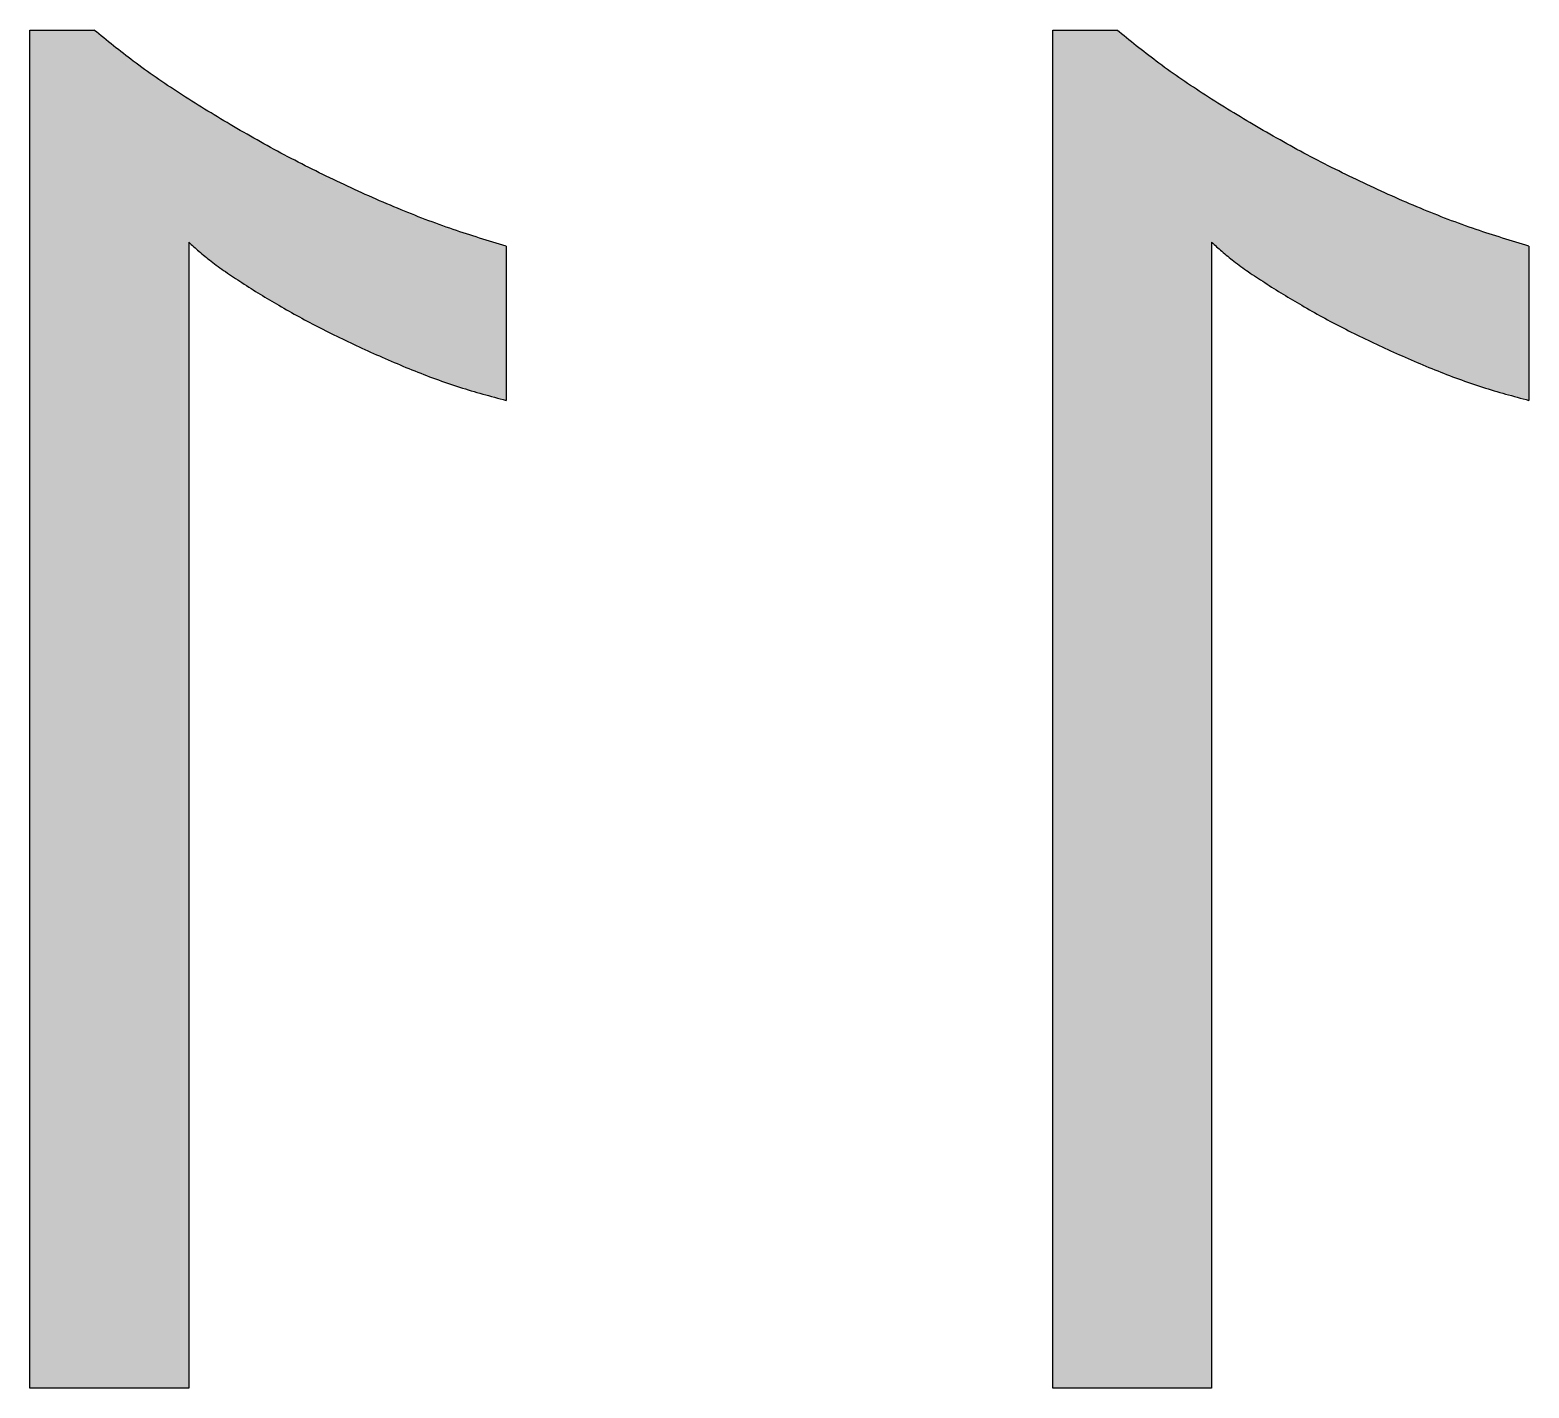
# Model space of a CAD drawing. Header units: millimetres. Extents: x 5 to 35, y 173 to 293.
# Drawn here: x 20.188 to 22.425, y 230.87 to 232.896 of the extents above; entities that cross this region are included whole.
import ezdxf

# ---------------------------------------------------------------- set-up
doc = ezdxf.new("R2010")
doc.units = ezdxf.units.MM

msp = doc.modelspace()

# ---------------------------------------------------------------- hatches: boundary and pattern name
at = {"linetype": 'Continuous'}
h = msp.add_hatch(color=7, dxfattribs=at)
edge = h.paths.add_edge_path(flags=0)
edge.add_line((20.8985, 232.3437), (20.8985, 232.574))
edge.add_spline(control_points=[(20.8985, 232.574), (20.8721, 232.5819), (20.8173, 232.5982), (20.7349, 232.6301), (20.6509, 232.6676), (20.5675, 232.7091), (20.4875, 232.7543), (20.4121, 232.8005), (20.3439, 232.8473), (20.3028, 232.8806), (20.2834, 232.8963)], knot_values=[0, 0, 0, 0, 0.118356, 0.24555, 0.378831, 0.513028, 0.64527, 0.773126, 0.892764, 1, 1, 1, 1], weights=[1, 1, 1, 1, 1, 1, 1, 1, 1, 1, 1], degree=3, periodic=0)
edge.add_line((20.2834, 232.8963), (20.188, 232.8963))
edge.add_line((20.188, 232.8963), (20.188, 230.87))
edge.add_line((20.188, 230.87), (20.4248, 230.87))
edge.add_line((20.4248, 230.87), (20.4248, 232.5797))
edge.add_spline(control_points=[(20.4248, 232.5797), (20.4299, 232.5752), (20.4407, 232.5654), (20.4588, 232.5505), (20.4803, 232.535), (20.5139, 232.5128), (20.5607, 232.4841), (20.6218, 232.4507), (20.6882, 232.419), (20.7573, 232.3888), (20.8276, 232.3627), (20.8753, 232.3499), (20.8985, 232.3437)], knot_values=[0, 0, 0, 0, 0.038228, 0.082063, 0.131723, 0.187325, 0.308457, 0.44027, 0.578906, 0.722574, 0.864537, 1, 1, 1, 1], weights=[1, 1, 1, 1, 1, 1, 1, 1, 1, 1, 1, 1, 1], degree=3, periodic=0)
h = msp.add_hatch(color=7, dxfattribs=at)
edge = h.paths.add_edge_path(flags=0)
edge.add_line((22.4248, 232.3437), (22.4248, 232.574))
edge.add_spline(control_points=[(22.4248, 232.574), (22.3984, 232.5819), (22.3436, 232.5982), (22.2612, 232.6301), (22.1773, 232.6676), (22.0939, 232.7091), (22.0139, 232.7543), (21.9384, 232.8005), (21.8702, 232.8473), (21.8291, 232.8806), (21.8097, 232.8963)], knot_values=[0, 0, 0, 0, 0.118356, 0.24555, 0.378831, 0.513028, 0.64527, 0.773126, 0.892764, 1, 1, 1, 1], weights=[1, 1, 1, 1, 1, 1, 1, 1, 1, 1, 1], degree=3, periodic=0)
edge.add_line((21.8097, 232.8963), (21.7143, 232.8963))
edge.add_line((21.7143, 232.8963), (21.7143, 230.87))
edge.add_line((21.7143, 230.87), (21.9512, 230.87))
edge.add_line((21.9512, 230.87), (21.9512, 232.5797))
edge.add_spline(control_points=[(21.9512, 232.5797), (21.9562, 232.5752), (21.967, 232.5654), (21.9851, 232.5505), (22.0066, 232.535), (22.0402, 232.5128), (22.087, 232.4841), (22.1481, 232.4507), (22.2146, 232.419), (22.2837, 232.3888), (22.3539, 232.3627), (22.4016, 232.3499), (22.4248, 232.3437)], knot_values=[0, 0, 0, 0, 0.038228, 0.082063, 0.131723, 0.187325, 0.308457, 0.44027, 0.578906, 0.722574, 0.864537, 1, 1, 1, 1], weights=[1, 1, 1, 1, 1, 1, 1, 1, 1, 1, 1, 1, 1], degree=3, periodic=0)

# ---------------------------------------------------------------- linework, layer by layer
at = {"color": 7, "linetype": 'Continuous', "lineweight": 25}
for p, q in [((20.188, 232.8963), (20.2834, 232.8963)), ((20.188, 230.87), (20.188, 232.8963)), ((21.7143, 232.8963), (21.8097, 232.8963)), ((21.7143, 230.87), (21.7143, 232.8963)), ((20.4248, 232.5797), (20.4248, 230.87)), ((20.8985, 232.574), (20.8985, 232.3437)), ((21.9512, 232.5797), (21.9512, 230.87)), ((22.4248, 232.574), (22.4248, 232.3437)), ((20.4248, 230.87), (20.188, 230.87)), ((21.9512, 230.87), (21.7143, 230.87))]:
    msp.add_line(p, q, dxfattribs=at)
for points, knots in [([(20.8985, 232.574), (20.8721, 232.5819), (20.8173, 232.5982), (20.7349, 232.6301), (20.6509, 232.6676), (20.5675, 232.7091), (20.4875, 232.7543), (20.4121, 232.8005), (20.3439, 232.8473), (20.3028, 232.8806), (20.2834, 232.8963)], [0, 0, 0, 0, 0.118356, 0.24555, 0.378831, 0.513028, 0.64527, 0.773126, 0.892764, 1, 1, 1, 1]), ([(22.4248, 232.574), (22.3984, 232.5819), (22.3436, 232.5982), (22.2612, 232.6301), (22.1773, 232.6676), (22.0939, 232.7091), (22.0139, 232.7543), (21.9384, 232.8005), (21.8702, 232.8473), (21.8291, 232.8806), (21.8097, 232.8963)], [0, 0, 0, 0, 0.118356, 0.24555, 0.378831, 0.513028, 0.64527, 0.773126, 0.892764, 1, 1, 1, 1]), ([(20.4248, 232.5797), (20.4299, 232.5752), (20.4407, 232.5654), (20.4588, 232.5505), (20.4803, 232.535), (20.5139, 232.5128), (20.5607, 232.4841), (20.6218, 232.4507), (20.6882, 232.419), (20.7573, 232.3888), (20.8276, 232.3627), (20.8753, 232.3499), (20.8985, 232.3437)], [0, 0, 0, 0, 0.038228, 0.082063, 0.131723, 0.187325, 0.308457, 0.44027, 0.578906, 0.722574, 0.864537, 1, 1, 1, 1]), ([(21.9512, 232.5797), (21.9562, 232.5752), (21.967, 232.5654), (21.9851, 232.5505), (22.0066, 232.535), (22.0402, 232.5128), (22.087, 232.4841), (22.1481, 232.4507), (22.2146, 232.419), (22.2837, 232.3888), (22.3539, 232.3627), (22.4016, 232.3499), (22.4248, 232.3437)], [0, 0, 0, 0, 0.038228, 0.082063, 0.131723, 0.187325, 0.308457, 0.44027, 0.578906, 0.722574, 0.864537, 1, 1, 1, 1])]:
    msp.add_open_spline(points, degree=3, knots=knots, dxfattribs=at)

doc.saveas('drawing.dxf')
